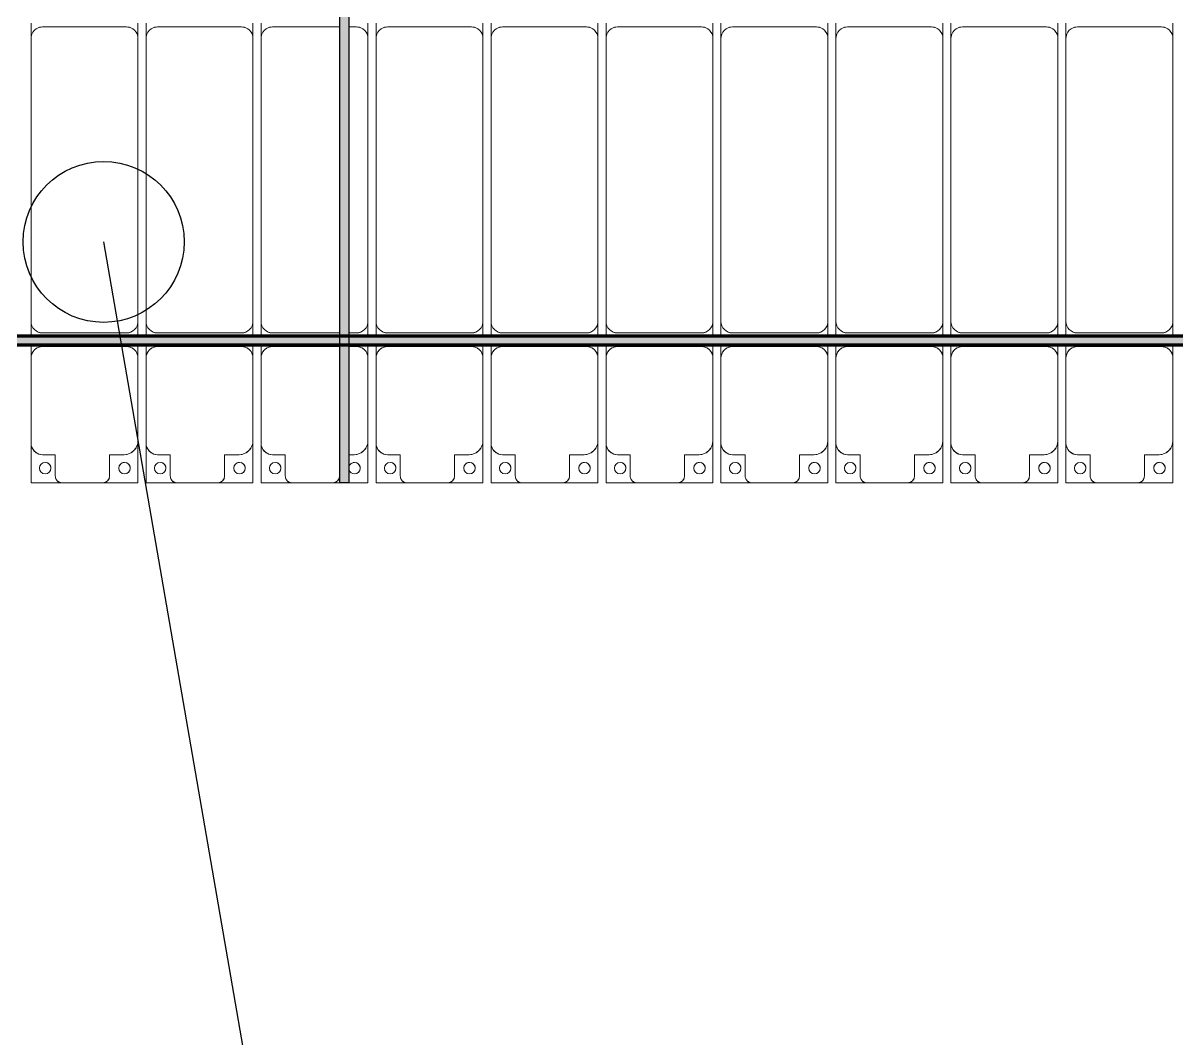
# Model space of a CAD drawing. Header units: millimetres. Extents: x -291190 to 146725, y 19759 to 185158.
# Drawn here: x -68940 to -63923, y 81374 to 85792 of the extents above; entities that cross this region are included whole.
import ezdxf

# ---------------------------------------------------------------- set-up
doc = ezdxf.new("R2010")
doc.units = ezdxf.units.MM
doc.layers.add('A-GENM', color=13, linetype='Continuous', lineweight=9)
doc.layers.add('S-BEAM', color=12, linetype='Continuous', lineweight=9)
doc.layers.add('GC-BICH NEO', color=6, linetype='Continuous')
doc.layers.add('GC-DAY NEO', color=5, linetype='Continuous')

# ---------------------------------------------------------------- blocks, each defined once
blk = doc.blocks.new('Dải phao đi lại kèm đỡ invester - DẢI PHAO ĐI LẠI-65799-KHUNG KẾT CẤU BÈ PIN 4')
at = {"layer": 'A-GENM', "color": 7}
for p, q in [((128758.4, 1312.2), (128911.8, 1312.2)), ((128758.4, 1129.7), (128758.4, 1312.2)), ((128758.4, 1312.2), (128758.4, 1129.7)), ((128911.8, 1312.2), (128758.4, 1312.2)), ((129088.2, 1312.2), (128911.8, 1312.2)), ((129088.2, 1312.2), (129223.4, 1312.2)), ((129223.4, 1312.2), (129088.2, 1312.2)), ((129223.4, 1312.2), (129223.4, 1139.7)), ((129223.4, 1139.7), (129223.4, 1312.2)), ((129258.4, 1312.2), (129411.8, 1312.2)), ((129258.4, 1129.7), (129258.4, 1312.2)), ((129258.4, 1312.2), (129258.4, 1129.7)), ((129411.8, 1312.2), (129258.4, 1312.2)), ((129588.2, 1312.2), (129411.8, 1312.2)), ((129588.2, 1312.2), (129723.4, 1312.2)), ((129723.4, 1312.2), (129588.2, 1312.2)), ((129723.4, 1312.2), (129723.4, 1139.7)), ((129723.4, 1139.7), (129723.4, 1312.2)), ((129758.4, 1312.2), (129911.8, 1312.2)), ((129758.4, 1129.7), (129758.4, 1312.2)), ((129758.4, 1312.2), (129758.4, 1129.7)), ((129911.8, 1312.2), (129758.4, 1312.2)), ((130088.2, 1312.2), (129911.8, 1312.2)), ((130088.2, 1312.2), (130223.4, 1312.2)), ((130223.4, 1312.2), (130088.2, 1312.2)), ((130223.4, 1312.2), (130223.4, 1139.7)), ((130223.4, 1139.7), (130223.4, 1312.2)), ((130258.4, 1312.2), (130411.8, 1312.2)), ((130258.4, 1129.7), (130258.4, 1312.2)), ((130258.4, 1312.2), (130258.4, 1129.7)), ((130411.8, 1312.2), (130258.4, 1312.2)), ((130588.2, 1312.2), (130411.8, 1312.2)), ((130588.2, 1312.2), (130723.4, 1312.2)), ((130723.4, 1312.2), (130588.2, 1312.2)), ((130723.4, 1312.2), (130723.4, 1139.7)), ((130723.4, 1139.7), (130723.4, 1312.2)), ((130758.4, 1312.2), (130911.8, 1312.2)), ((130758.4, 1129.7), (130758.4, 1312.2)), ((130758.4, 1312.2), (130758.4, 1129.7)), ((130911.8, 1312.2), (130758.4, 1312.2)), ((131088.2, 1312.2), (130911.8, 1312.2)), ((131088.2, 1312.2), (131223.4, 1312.2)), ((131223.4, 1312.2), (131088.2, 1312.2)), ((131223.4, 1312.2), (131223.4, 1139.7)), ((131223.4, 1139.7), (131223.4, 1312.2)), ((131258.4, 1312.2), (131411.8, 1312.2)), ((131258.4, 1129.7), (131258.4, 1312.2)), ((131258.4, 1312.2), (131258.4, 1129.7)), ((131411.8, 1312.2), (131258.4, 1312.2)), ((131588.2, 1312.2), (131411.8, 1312.2)), ((131588.2, 1312.2), (131723.4, 1312.2)), ((131723.4, 1312.2), (131588.2, 1312.2)), ((131723.4, 1312.2), (131723.4, 1139.7)), ((131723.4, 1139.7), (131723.4, 1312.2)), ((131758.4, 1312.2), (131911.8, 1312.2)), ((131758.4, 1129.7), (131758.4, 1312.2)), ((131758.4, 1312.2), (131758.4, 1129.7)), ((131911.8, 1312.2), (131758.4, 1312.2)), ((132088.2, 1312.2), (131911.8, 1312.2)), ((132088.2, 1312.2), (132223.4, 1312.2)), ((132223.4, 1312.2), (132088.2, 1312.2)), ((132223.4, 1312.2), (132223.4, 1139.7)), ((132223.4, 1139.7), (132223.4, 1312.2)), ((132258.4, 1312.2), (132341.4, 1312.2)), ((132258.4, 1129.7), (132258.4, 1312.2)), ((132258.4, 1312.2), (132258.4, 1129.7)), ((132341.4, 1312.2), (132258.4, 1312.2)), ((132381.4, 1312.2), (132411.8, 1312.2)), ((132411.8, 1312.2), (132381.4, 1312.2)), ((132588.2, 1312.2), (132411.8, 1312.2)), ((132588.2, 1312.2), (132723.4, 1312.2)), ((132723.4, 1312.2), (132588.2, 1312.2)), ((132723.4, 1312.2), (132723.4, 1139.7)), ((132723.4, 1139.7), (132723.4, 1312.2)), ((132758.4, 1312.2), (132911.8, 1312.2)), ((132758.4, 1129.7), (132758.4, 1312.2)), ((132758.4, 1312.2), (132758.4, 1129.7)), ((132911.8, 1312.2), (132758.4, 1312.2)), ((133088.2, 1312.2), (132911.8, 1312.2)), ((133088.2, 1312.2), (133223.4, 1312.2)), ((133223.4, 1312.2), (133088.2, 1312.2)), ((133223.4, 1312.2), (133223.4, 1139.7)), ((133223.4, 1139.7), (133223.4, 1312.2)), ((133258.4, 1312.2), (133411.8, 1312.2)), ((133258.4, 1129.7), (133258.4, 1312.2)), ((133258.4, 1312.2), (133258.4, 1129.7)), ((133411.8, 1312.2), (133258.4, 1312.2)), ((133588.2, 1312.2), (133411.8, 1312.2)), ((133588.2, 1312.2), (133723.4, 1312.2)), ((133723.4, 1312.2), (133588.2, 1312.2)), ((133723.4, 1312.2), (133723.4, 1139.7)), ((133723.4, 1139.7), (133723.4, 1312.2)), ((128881.8, 1282.2), (128881.8, 1189.7)), ((129118.2, 1189.7), (129118.2, 1282.2)), ((129381.8, 1282.2), (129381.8, 1189.7)), ((129618.2, 1189.7), (129618.2, 1282.2)), ((129881.8, 1282.2), (129881.8, 1189.7)), ((130118.2, 1189.7), (130118.2, 1282.2)), ((130381.8, 1282.2), (130381.8, 1189.7)), ((130618.2, 1189.7), (130618.2, 1282.2)), ((130881.8, 1282.2), (130881.8, 1189.7)), ((131118.2, 1189.7), (131118.2, 1282.2)), ((131381.8, 1282.2), (131381.8, 1189.7)), ((131618.2, 1189.7), (131618.2, 1282.2)), ((131881.8, 1282.2), (131881.8, 1189.7)), ((132118.2, 1189.7), (132118.2, 1282.2)), ((132381.8, 1282.2), (132381.8, 1189.7)), ((132618.2, 1189.7), (132618.2, 1282.2)), ((132881.8, 1282.2), (132881.8, 1189.7)), ((133118.2, 1189.7), (133118.2, 1282.2)), ((133381.8, 1282.2), (133381.8, 1189.7)), ((133618.2, 1189.7), (133618.2, 1282.2)), ((128881.8, 1189.7), (128818.4, 1189.7)), ((129173.4, 1189.7), (129118.2, 1189.7)), ((129381.8, 1189.7), (129318.4, 1189.7)), ((129673.4, 1189.7), (129618.2, 1189.7)), ((129881.8, 1189.7), (129818.4, 1189.7)), ((130173.4, 1189.7), (130118.2, 1189.7)), ((130381.8, 1189.7), (130318.4, 1189.7)), ((130673.4, 1189.7), (130618.2, 1189.7)), ((130881.8, 1189.7), (130818.4, 1189.7)), ((131173.4, 1189.7), (131118.2, 1189.7)), ((131381.8, 1189.7), (131318.4, 1189.7)), ((131673.4, 1189.7), (131618.2, 1189.7)), ((131881.8, 1189.7), (131818.4, 1189.7)), ((132173.4, 1189.7), (132118.2, 1189.7)), ((132341.4, 1189.7), (132318.4, 1189.7)), ((132673.4, 1189.7), (132618.2, 1189.7)), ((132881.8, 1189.7), (132818.4, 1189.7)), ((133173.4, 1189.7), (133118.2, 1189.7)), ((133381.8, 1189.7), (133318.4, 1189.7)), ((133673.4, 1189.7), (133618.2, 1189.7)), ((128758.4, 1129.7), (128758.4, 769.7)), ((129223.4, 769.7), (129223.4, 1139.7)), ((129258.4, 1129.7), (129258.4, 769.7)), ((129723.4, 769.7), (129723.4, 1139.7)), ((129758.4, 1129.7), (129758.4, 769.7)), ((130223.4, 769.7), (130223.4, 1139.7)), ((130258.4, 1129.7), (130258.4, 769.7)), ((130723.4, 769.7), (130723.4, 1139.7)), ((130758.4, 1129.7), (130758.4, 769.7)), ((131223.4, 769.7), (131223.4, 1139.7)), ((131258.4, 1129.7), (131258.4, 769.7)), ((131723.4, 769.7), (131723.4, 1139.7)), ((131758.4, 1129.7), (131758.4, 769.7)), ((132223.4, 769.7), (132223.4, 1139.7)), ((132258.4, 1129.7), (132258.4, 769.7)), ((132723.4, 769.7), (132723.4, 1139.7)), ((132758.4, 1129.7), (132758.4, 769.7)), ((133223.4, 769.7), (133223.4, 1139.7)), ((133258.4, 1129.7), (133258.4, 769.7)), ((133723.4, 769.7), (133723.4, 1139.7)), ((128758.4, 712.9), (128758.4, 769.7)), ((128758.4, 712.9), (128758.4, 769.7)), ((129223.4, 769.7), (129223.4, 712.9)), ((129223.4, 769.7), (129223.4, 712.9)), ((129258.4, 712.9), (129258.4, 769.7)), ((129258.4, 712.9), (129258.4, 769.7)), ((129723.4, 769.7), (129723.4, 712.9)), ((129723.4, 769.7), (129723.4, 712.9)), ((129758.4, 712.9), (129758.4, 769.7)), ((129758.4, 712.9), (129758.4, 769.7)), ((130223.4, 769.7), (130223.4, 712.9)), ((130223.4, 769.7), (130223.4, 712.9)), ((130258.4, 712.9), (130258.4, 769.7)), ((130258.4, 712.9), (130258.4, 769.7)), ((130723.4, 769.7), (130723.4, 712.9)), ((130723.4, 769.7), (130723.4, 712.9)), ((130758.4, 712.9), (130758.4, 769.7)), ((130758.4, 712.9), (130758.4, 769.7)), ((131223.4, 769.7), (131223.4, 712.9)), ((131223.4, 769.7), (131223.4, 712.9)), ((131258.4, 712.9), (131258.4, 769.7)), ((131258.4, 712.9), (131258.4, 769.7)), ((131723.4, 769.7), (131723.4, 712.9)), ((131723.4, 769.7), (131723.4, 712.9)), ((131758.4, 712.9), (131758.4, 769.7)), ((131758.4, 712.9), (131758.4, 769.7)), ((132223.4, 769.7), (132223.4, 712.9)), ((132223.4, 769.7), (132223.4, 712.9)), ((132258.4, 712.9), (132258.4, 769.7)), ((132258.4, 712.9), (132258.4, 769.7)), ((132723.4, 769.7), (132723.4, 712.9)), ((132723.4, 769.7), (132723.4, 712.9)), ((132758.4, 712.9), (132758.4, 769.7)), ((132758.4, 712.9), (132758.4, 769.7)), ((133223.4, 769.7), (133223.4, 712.9)), ((133223.4, 769.7), (133223.4, 712.9)), ((133258.4, 712.9), (133258.4, 769.7)), ((133258.4, 712.9), (133258.4, 769.7)), ((133723.4, 769.7), (133723.4, 712.9)), ((133723.4, 769.7), (133723.4, 712.9)), ((128808.4, 719.7), (129173.4, 719.7)), ((129308.4, 719.7), (129673.4, 719.7)), ((129808.4, 719.7), (130173.4, 719.7)), ((130308.4, 719.7), (130673.4, 719.7)), ((130808.4, 719.7), (131173.4, 719.7)), ((131308.4, 719.7), (131673.4, 719.7)), ((131808.4, 719.7), (132173.4, 719.7)), ((132308.4, 719.7), (132341.4, 719.7)), ((132381.4, 719.7), (132673.4, 719.7)), ((132808.4, 719.7), (133173.4, 719.7)), ((133308.4, 719.7), (133673.4, 719.7)), ((128758.4, 610.3), (128758.4, 672.9)), ((128758.4, 610.3), (128758.4, 672.9)), ((129173.4, 660.3), (128808.4, 660.3)), ((129223.4, 672.9), (129223.4, 610.3)), ((129223.4, 672.9), (129223.4, 610.3)), ((129258.4, 610.3), (129258.4, 672.9)), ((129258.4, 610.3), (129258.4, 672.9)), ((129673.4, 660.3), (129308.4, 660.3)), ((129723.4, 672.9), (129723.4, 610.3)), ((129723.4, 672.9), (129723.4, 610.3)), ((129758.4, 610.3), (129758.4, 672.9)), ((129758.4, 610.3), (129758.4, 672.9)), ((130173.4, 660.3), (129808.4, 660.3)), ((130223.4, 672.9), (130223.4, 610.3)), ((130223.4, 672.9), (130223.4, 610.3)), ((130258.4, 610.3), (130258.4, 672.9)), ((130258.4, 610.3), (130258.4, 672.9)), ((130673.4, 660.3), (130308.4, 660.3)), ((130723.4, 672.9), (130723.4, 610.3)), ((130723.4, 672.9), (130723.4, 610.3)), ((130758.4, 610.3), (130758.4, 672.9)), ((130758.4, 610.3), (130758.4, 672.9)), ((131173.4, 660.3), (130808.4, 660.3)), ((131223.4, 672.9), (131223.4, 610.3)), ((131223.4, 672.9), (131223.4, 610.3)), ((131258.4, 610.3), (131258.4, 672.9)), ((131258.4, 610.3), (131258.4, 672.9)), ((131673.4, 660.3), (131308.4, 660.3)), ((131723.4, 672.9), (131723.4, 610.3)), ((131723.4, 672.9), (131723.4, 610.3)), ((131758.4, 610.3), (131758.4, 672.9)), ((131758.4, 610.3), (131758.4, 672.9)), ((132173.4, 660.3), (131808.4, 660.3)), ((132223.4, 672.9), (132223.4, 610.3)), ((132223.4, 672.9), (132223.4, 610.3)), ((132258.4, 610.3), (132258.4, 672.9)), ((132258.4, 610.3), (132258.4, 672.9)), ((132341.4, 660.3), (132308.4, 660.3)), ((132673.4, 660.3), (132381.4, 660.3)), ((132723.4, 672.9), (132723.4, 610.3)), ((132723.4, 672.9), (132723.4, 610.3)), ((132758.4, 610.3), (132758.4, 672.9)), ((132758.4, 610.3), (132758.4, 672.9)), ((133173.4, 660.3), (132808.4, 660.3)), ((133223.4, 672.9), (133223.4, 610.3)), ((133223.4, 672.9), (133223.4, 610.3)), ((133258.4, 610.3), (133258.4, 672.9)), ((133258.4, 610.3), (133258.4, 672.9)), ((133673.4, 660.3), (133308.4, 660.3)), ((133723.4, 672.9), (133723.4, 610.3)), ((133723.4, 672.9), (133723.4, 610.3)), ((128758.4, 610.3), (128758.4, -620.3)), ((129223.4, -620.3), (129223.4, 610.3)), ((129258.4, 610.3), (129258.4, -620.3)), ((129723.4, -620.3), (129723.4, 610.3)), ((129758.4, 610.3), (129758.4, -620.3)), ((130223.4, -620.3), (130223.4, 610.3)), ((130258.4, 610.3), (130258.4, -620.3)), ((130723.4, -620.3), (130723.4, 610.3)), ((130758.4, 610.3), (130758.4, -620.3)), ((131223.4, -620.3), (131223.4, 610.3)), ((131258.4, 610.3), (131258.4, -620.3)), ((131723.4, -620.3), (131723.4, 610.3)), ((131758.4, 610.3), (131758.4, -620.3)), ((132223.4, -620.3), (132223.4, 610.3)), ((132258.4, 610.3), (132258.4, -620.3)), ((132723.4, -620.3), (132723.4, 610.3)), ((132758.4, 610.3), (132758.4, -620.3)), ((133223.4, -620.3), (133223.4, 610.3)), ((133258.4, 610.3), (133258.4, -620.3)), ((133723.4, -620.3), (133723.4, 610.3)), ((128758.4, -687.1), (128758.4, -620.3)), ((128758.4, -687.1), (128758.4, -620.3)), ((129223.4, -620.3), (129223.4, -687.1)), ((129223.4, -620.3), (129223.4, -687.1)), ((129258.4, -687.1), (129258.4, -620.3)), ((129258.4, -687.1), (129258.4, -620.3)), ((129723.4, -620.3), (129723.4, -687.1)), ((129723.4, -620.3), (129723.4, -687.1)), ((129758.4, -687.1), (129758.4, -620.3)), ((129758.4, -687.1), (129758.4, -620.3)), ((130223.4, -620.3), (130223.4, -687.1)), ((130223.4, -620.3), (130223.4, -687.1)), ((130258.4, -687.1), (130258.4, -620.3)), ((130258.4, -687.1), (130258.4, -620.3)), ((130723.4, -620.3), (130723.4, -687.1)), ((130723.4, -620.3), (130723.4, -687.1)), ((130758.4, -687.1), (130758.4, -620.3)), ((130758.4, -687.1), (130758.4, -620.3)), ((131223.4, -620.3), (131223.4, -687.1)), ((131223.4, -620.3), (131223.4, -687.1)), ((131258.4, -687.1), (131258.4, -620.3)), ((131258.4, -687.1), (131258.4, -620.3)), ((131723.4, -620.3), (131723.4, -687.1)), ((131723.4, -620.3), (131723.4, -687.1)), ((131758.4, -687.1), (131758.4, -620.3)), ((131758.4, -687.1), (131758.4, -620.3)), ((132223.4, -620.3), (132223.4, -687.1)), ((132223.4, -620.3), (132223.4, -687.1)), ((132258.4, -687.1), (132258.4, -620.3)), ((132258.4, -687.1), (132258.4, -620.3)), ((132723.4, -620.3), (132723.4, -687.1)), ((132723.4, -620.3), (132723.4, -687.1)), ((132758.4, -687.1), (132758.4, -620.3)), ((132758.4, -687.1), (132758.4, -620.3)), ((133223.4, -620.3), (133223.4, -687.1)), ((133223.4, -620.3), (133223.4, -687.1)), ((133258.4, -687.1), (133258.4, -620.3)), ((133258.4, -687.1), (133258.4, -620.3)), ((133723.4, -620.3), (133723.4, -687.1)), ((133723.4, -620.3), (133723.4, -687.1)), ((128808.4, -670.3), (129173.4, -670.3)), ((129308.4, -670.3), (129673.4, -670.3)), ((129808.4, -670.3), (130173.4, -670.3)), ((130308.4, -670.3), (130673.4, -670.3)), ((130808.4, -670.3), (131173.4, -670.3)), ((131308.4, -670.3), (131673.4, -670.3)), ((131808.4, -670.3), (132173.4, -670.3)), ((132308.4, -670.3), (132341.4, -670.3)), ((132381.4, -670.3), (132673.4, -670.3)), ((132808.4, -670.3), (133173.4, -670.3)), ((133308.4, -670.3), (133673.4, -670.3))]:
    blk.add_line(p, q, dxfattribs=at)
for centre, radius, start, end in [((128911.8, 1282.2), 30, 90, 180), ((128911.8, 1282.2), 30, 105, 165), ((128911.8, 1282.2), 30, 105, 120), ((128911.8, 1282.2), 30, 105, 120), ((129088.2, 1282.2), 30, 360, 90), ((129088.2, 1282.2), 30, 60, 75), ((129088.2, 1282.2), 30, 15, 75), ((129088.2, 1282.2), 30, 60, 75), ((129411.8, 1282.2), 30, 90, 180), ((129411.8, 1282.2), 30, 105, 165), ((129411.8, 1282.2), 30, 105, 120), ((129411.8, 1282.2), 30, 105, 120), ((129588.2, 1282.2), 30, 360, 90), ((129588.2, 1282.2), 30, 60, 75), ((129588.2, 1282.2), 30, 15, 75), ((129588.2, 1282.2), 30, 60, 75), ((129911.8, 1282.2), 30, 90, 180), ((129911.8, 1282.2), 30, 105, 165), ((129911.8, 1282.2), 30, 105, 120), ((129911.8, 1282.2), 30, 105, 120), ((130088.2, 1282.2), 30, 360, 90), ((130088.2, 1282.2), 30, 60, 75), ((130088.2, 1282.2), 30, 15, 75), ((130088.2, 1282.2), 30, 60, 75), ((130411.8, 1282.2), 30, 90, 180), ((130411.8, 1282.2), 30, 105, 165), ((130411.8, 1282.2), 30, 105, 120), ((130411.8, 1282.2), 30, 105, 120), ((130588.2, 1282.2), 30, 360, 90), ((130588.2, 1282.2), 30, 60, 75), ((130588.2, 1282.2), 30, 15, 75), ((130588.2, 1282.2), 30, 60, 75), ((130911.8, 1282.2), 30, 90, 180), ((130911.8, 1282.2), 30, 105, 165), ((130911.8, 1282.2), 30, 105, 120), ((130911.8, 1282.2), 30, 105, 120), ((131088.2, 1282.2), 30, 360, 90), ((131088.2, 1282.2), 30, 60, 75), ((131088.2, 1282.2), 30, 15, 75), ((131088.2, 1282.2), 30, 60, 75), ((131411.8, 1282.2), 30, 90, 180), ((131411.8, 1282.2), 30, 105, 165), ((131411.8, 1282.2), 30, 105, 120), ((131411.8, 1282.2), 30, 105, 120), ((131588.2, 1282.2), 30, 360, 90), ((131588.2, 1282.2), 30, 60, 75), ((131588.2, 1282.2), 30, 15, 75), ((131588.2, 1282.2), 30, 60, 75), ((131911.8, 1282.2), 30, 90, 180), ((131911.8, 1282.2), 30, 105, 165), ((131911.8, 1282.2), 30, 105, 120), ((131911.8, 1282.2), 30, 105, 120), ((132088.2, 1282.2), 30, 360, 90), ((132088.2, 1282.2), 30, 60, 75), ((132088.2, 1282.2), 30, 15, 75), ((132088.2, 1282.2), 30, 60, 75), ((132411.8, 1282.2), 30, 90, 180), ((132411.8, 1282.2), 30, 105, 165), ((132411.8, 1282.2), 30, 105, 120), ((132411.8, 1282.2), 30, 105, 120), ((132588.2, 1282.2), 30, 360, 90), ((132588.2, 1282.2), 30, 60, 75), ((132588.2, 1282.2), 30, 15, 75), ((132588.2, 1282.2), 30, 60, 75), ((132911.8, 1282.2), 30, 90, 180), ((132911.8, 1282.2), 30, 105, 165), ((132911.8, 1282.2), 30, 105, 120), ((132911.8, 1282.2), 30, 105, 120), ((133088.2, 1282.2), 30, 360, 90), ((133088.2, 1282.2), 30, 60, 75), ((133088.2, 1282.2), 30, 15, 75), ((133088.2, 1282.2), 30, 60, 75), ((133411.8, 1282.2), 30, 90, 180), ((133411.8, 1282.2), 30, 105, 165), ((133411.8, 1282.2), 30, 105, 120), ((133411.8, 1282.2), 30, 105, 120), ((133588.2, 1282.2), 30, 360, 90), ((133588.2, 1282.2), 30, 60, 75), ((133588.2, 1282.2), 30, 15, 75), ((133588.2, 1282.2), 30, 60, 75), ((128816.8, 1248.6), 25, 90, 270), ((128816.8, 1248.6), 25, 90, 255), ((128816.8, 1248.6), 25, 270, 90), ((128816.8, 1248.6), 25, 0, 90), ((128911.8, 1282.2), 30, 135, 165), ((128911.8, 1282.2), 30, 135, 165), ((129088.2, 1282.2), 30, 15, 30), ((129088.2, 1282.2), 30, 15, 30), ((129161.8, 1248.6), 25, 90, 270), ((129161.8, 1248.6), 25, 90, 180), ((129161.8, 1248.6), 25, 270, 90), ((129161.8, 1248.6), 25, 270, 90), ((129316.8, 1248.6), 25, 90, 270), ((129316.8, 1248.6), 25, 90, 255), ((129316.8, 1248.6), 25, 270, 90), ((129316.8, 1248.6), 25, 0, 90), ((129411.8, 1282.2), 30, 135, 165), ((129411.8, 1282.2), 30, 135, 165), ((129588.2, 1282.2), 30, 15, 30), ((129588.2, 1282.2), 30, 15, 30), ((129661.8, 1248.6), 25, 90, 270), ((129661.8, 1248.6), 25, 90, 180), ((129661.8, 1248.6), 25, 270, 90), ((129661.8, 1248.6), 25, 270, 90), ((129816.8, 1248.6), 25, 90, 270), ((129816.8, 1248.6), 25, 90, 255), ((129816.8, 1248.6), 25, 270, 90), ((129816.8, 1248.6), 25, 0, 90), ((129911.8, 1282.2), 30, 135, 165), ((129911.8, 1282.2), 30, 135, 165), ((130088.2, 1282.2), 30, 15, 30), ((130088.2, 1282.2), 30, 15, 30), ((130161.8, 1248.6), 25, 90, 270), ((130161.8, 1248.6), 25, 90, 180), ((130161.8, 1248.6), 25, 270, 90), ((130161.8, 1248.6), 25, 270, 90), ((130316.8, 1248.6), 25, 90, 270), ((130316.8, 1248.6), 25, 90, 255), ((130316.8, 1248.6), 25, 270, 90), ((130316.8, 1248.6), 25, 0, 90), ((130411.8, 1282.2), 30, 135, 165), ((130411.8, 1282.2), 30, 135, 165), ((130588.2, 1282.2), 30, 15, 30), ((130588.2, 1282.2), 30, 15, 30), ((130661.8, 1248.6), 25, 90, 270), ((130661.8, 1248.6), 25, 90, 180), ((130661.8, 1248.6), 25, 270, 90), ((130661.8, 1248.6), 25, 270, 90), ((130816.8, 1248.6), 25, 90, 270), ((130816.8, 1248.6), 25, 90, 255), ((130816.8, 1248.6), 25, 270, 90), ((130816.8, 1248.6), 25, 0, 90), ((130911.8, 1282.2), 30, 135, 165), ((130911.8, 1282.2), 30, 135, 165), ((131088.2, 1282.2), 30, 15, 30), ((131088.2, 1282.2), 30, 15, 30), ((131161.8, 1248.6), 25, 90, 270), ((131161.8, 1248.6), 25, 90, 180), ((131161.8, 1248.6), 25, 270, 90), ((131161.8, 1248.6), 25, 270, 90), ((131316.8, 1248.6), 25, 90, 270), ((131316.8, 1248.6), 25, 90, 255), ((131316.8, 1248.6), 25, 270, 90), ((131316.8, 1248.6), 25, 0, 90), ((131411.8, 1282.2), 30, 135, 165), ((131411.8, 1282.2), 30, 135, 165), ((131588.2, 1282.2), 30, 15, 30), ((131588.2, 1282.2), 30, 15, 30), ((131661.8, 1248.6), 25, 90, 270), ((131661.8, 1248.6), 25, 90, 180), ((131661.8, 1248.6), 25, 270, 90), ((131661.8, 1248.6), 25, 270, 90), ((131816.8, 1248.6), 25, 90, 270), ((131816.8, 1248.6), 25, 90, 255), ((131816.8, 1248.6), 25, 270, 90), ((131816.8, 1248.6), 25, 0, 90), ((131911.8, 1282.2), 30, 135, 165), ((131911.8, 1282.2), 30, 135, 165), ((132088.2, 1282.2), 30, 15, 30), ((132088.2, 1282.2), 30, 15, 30), ((132161.8, 1248.6), 25, 90, 270), ((132161.8, 1248.6), 25, 90, 180), ((132161.8, 1248.6), 25, 270, 90), ((132161.8, 1248.6), 25, 270, 90), ((132316.8, 1248.6), 25, 90, 270), ((132316.8, 1248.6), 25, 90, 255), ((132316.8, 1248.6), 25, 15, 90), ((132316.8, 1248.6), 25, 15, 90), ((132411.8, 1282.2), 30, 135, 165), ((132411.8, 1282.2), 30, 135, 165), ((132588.2, 1282.2), 30, 15, 30), ((132588.2, 1282.2), 30, 15, 30), ((132661.8, 1248.6), 25, 90, 270), ((132661.8, 1248.6), 25, 90, 180), ((132661.8, 1248.6), 25, 270, 90), ((132661.8, 1248.6), 25, 270, 90), ((132816.8, 1248.6), 25, 90, 270), ((132816.8, 1248.6), 25, 90, 255), ((132816.8, 1248.6), 25, 270, 90), ((132816.8, 1248.6), 25, 0, 90), ((132911.8, 1282.2), 30, 135, 165), ((132911.8, 1282.2), 30, 135, 165), ((133088.2, 1282.2), 30, 15, 30), ((133088.2, 1282.2), 30, 15, 30), ((133161.8, 1248.6), 25, 90, 270), ((133161.8, 1248.6), 25, 90, 180), ((133161.8, 1248.6), 25, 270, 90), ((133161.8, 1248.6), 25, 270, 90), ((133316.8, 1248.6), 25, 90, 270), ((133316.8, 1248.6), 25, 90, 255), ((133316.8, 1248.6), 25, 270, 90), ((133316.8, 1248.6), 25, 0, 90), ((133411.8, 1282.2), 30, 135, 165), ((133411.8, 1282.2), 30, 135, 165), ((133588.2, 1282.2), 30, 15, 30), ((133588.2, 1282.2), 30, 15, 30), ((133661.8, 1248.6), 25, 90, 270), ((133661.8, 1248.6), 25, 90, 180), ((133661.8, 1248.6), 25, 270, 90), ((133661.8, 1248.6), 25, 270, 90), ((128816.8, 1248.6), 25, 270, 285), ((128816.8, 1248.6), 25, 300, 345), ((129161.8, 1248.6), 25, 195, 255), ((129316.8, 1248.6), 25, 270, 285), ((129316.8, 1248.6), 25, 300, 345), ((129661.8, 1248.6), 25, 195, 255), ((129816.8, 1248.6), 25, 270, 285), ((129816.8, 1248.6), 25, 300, 345), ((130161.8, 1248.6), 25, 195, 255), ((130316.8, 1248.6), 25, 270, 285), ((130316.8, 1248.6), 25, 300, 345), ((130661.8, 1248.6), 25, 195, 255), ((130816.8, 1248.6), 25, 270, 285), ((130816.8, 1248.6), 25, 300, 345), ((131161.8, 1248.6), 25, 195, 255), ((131316.8, 1248.6), 25, 270, 285), ((131316.8, 1248.6), 25, 300, 345), ((131661.8, 1248.6), 25, 195, 255), ((131816.8, 1248.6), 25, 270, 285), ((131816.8, 1248.6), 25, 300, 345), ((132161.8, 1248.6), 25, 195, 255), ((132316.8, 1248.6), 25, 270, 345), ((132316.8, 1248.6), 25, 270, 285), ((132316.8, 1248.6), 25, 300, 345), ((132661.8, 1248.6), 25, 195, 255), ((132816.8, 1248.6), 25, 270, 285), ((132816.8, 1248.6), 25, 300, 345), ((133161.8, 1248.6), 25, 195, 255), ((133316.8, 1248.6), 25, 270, 285), ((133316.8, 1248.6), 25, 300, 345), ((133661.8, 1248.6), 25, 195, 255), ((128818.4, 1129.7), 60, 90, 180), ((128818.4, 1129.7), 60, 90, 150), ((128818.4, 1129.7), 60, 135, 150), ((128818.4, 1129.7), 60, 135, 150), ((129173.4, 1139.7), 50, 0, 90), ((129173.4, 1139.7), 50, 45, 90), ((129173.4, 1139.7), 50, 15, 90), ((129173.4, 1139.7), 50, 45, 90), ((129318.4, 1129.7), 60, 90, 180), ((129318.4, 1129.7), 60, 90, 150), ((129318.4, 1129.7), 60, 135, 150), ((129318.4, 1129.7), 60, 135, 150), ((129673.4, 1139.7), 50, 0, 90), ((129673.4, 1139.7), 50, 45, 90), ((129673.4, 1139.7), 50, 15, 90), ((129673.4, 1139.7), 50, 45, 90), ((129818.4, 1129.7), 60, 90, 180), ((129818.4, 1129.7), 60, 90, 150), ((129818.4, 1129.7), 60, 135, 150), ((129818.4, 1129.7), 60, 135, 150), ((130173.4, 1139.7), 50, 0, 90), ((130173.4, 1139.7), 50, 45, 90), ((130173.4, 1139.7), 50, 15, 90), ((130173.4, 1139.7), 50, 45, 90), ((130318.4, 1129.7), 60, 90, 180), ((130318.4, 1129.7), 60, 90, 150), ((130318.4, 1129.7), 60, 135, 150), ((130318.4, 1129.7), 60, 135, 150), ((130673.4, 1139.7), 50, 0, 90), ((130673.4, 1139.7), 50, 45, 90), ((130673.4, 1139.7), 50, 15, 90), ((130673.4, 1139.7), 50, 45, 90), ((130818.4, 1129.7), 60, 90, 180), ((130818.4, 1129.7), 60, 90, 150), ((130818.4, 1129.7), 60, 135, 150), ((130818.4, 1129.7), 60, 135, 150), ((131173.4, 1139.7), 50, 0, 90), ((131173.4, 1139.7), 50, 45, 90), ((131173.4, 1139.7), 50, 15, 90), ((131173.4, 1139.7), 50, 45, 90), ((131318.4, 1129.7), 60, 90, 180), ((131318.4, 1129.7), 60, 90, 150), ((131318.4, 1129.7), 60, 135, 150), ((131318.4, 1129.7), 60, 135, 150), ((131673.4, 1139.7), 50, 0, 90), ((131673.4, 1139.7), 50, 45, 90), ((131673.4, 1139.7), 50, 15, 90), ((131673.4, 1139.7), 50, 45, 90), ((131818.4, 1129.7), 60, 90, 180), ((131818.4, 1129.7), 60, 90, 150), ((131818.4, 1129.7), 60, 135, 150), ((131818.4, 1129.7), 60, 135, 150), ((132173.4, 1139.7), 50, 0, 90), ((132173.4, 1139.7), 50, 45, 90), ((132173.4, 1139.7), 50, 15, 90), ((132173.4, 1139.7), 50, 45, 90), ((132318.4, 1129.7), 60, 90, 180), ((132318.4, 1129.7), 60, 90, 150), ((132318.4, 1129.7), 60, 135, 150), ((132318.4, 1129.7), 60, 135, 150), ((132673.4, 1139.7), 50, 0, 90), ((132673.4, 1139.7), 50, 45, 90), ((132673.4, 1139.7), 50, 15, 90), ((132673.4, 1139.7), 50, 45, 90), ((132818.4, 1129.7), 60, 90, 180), ((132818.4, 1129.7), 60, 90, 150), ((132818.4, 1129.7), 60, 135, 150), ((132818.4, 1129.7), 60, 135, 150), ((133173.4, 1139.7), 50, 0, 90), ((133173.4, 1139.7), 50, 45, 90), ((133173.4, 1139.7), 50, 15, 90), ((133173.4, 1139.7), 50, 45, 90), ((133318.4, 1129.7), 60, 90, 180), ((133318.4, 1129.7), 60, 90, 150), ((133318.4, 1129.7), 60, 135, 150), ((133318.4, 1129.7), 60, 135, 150), ((133673.4, 1139.7), 50, 0, 90), ((133673.4, 1139.7), 50, 45, 90), ((133673.4, 1139.7), 50, 15, 90), ((133673.4, 1139.7), 50, 45, 90), ((128808.4, 769.7), 50, 180, 270), ((128808.4, 769.7), 50, 195, 270), ((129173.4, 769.7), 50, 270, 0), ((129173.4, 769.7), 50, 270, 345), ((129308.4, 769.7), 50, 180, 270), ((129308.4, 769.7), 50, 195, 270), ((129673.4, 769.7), 50, 270, 0), ((129673.4, 769.7), 50, 270, 345), ((129808.4, 769.7), 50, 180, 270), ((129808.4, 769.7), 50, 195, 270), ((130173.4, 769.7), 50, 270, 0), ((130173.4, 769.7), 50, 270, 345), ((130308.4, 769.7), 50, 180, 270), ((130308.4, 769.7), 50, 195, 270), ((130673.4, 769.7), 50, 270, 0), ((130673.4, 769.7), 50, 270, 345), ((130808.4, 769.7), 50, 180, 270), ((130808.4, 769.7), 50, 195, 270), ((131173.4, 769.7), 50, 270, 0), ((131173.4, 769.7), 50, 270, 345), ((131308.4, 769.7), 50, 180, 270), ((131308.4, 769.7), 50, 195, 270), ((131673.4, 769.7), 50, 270, 0), ((131673.4, 769.7), 50, 270, 345), ((131808.4, 769.7), 50, 180, 270), ((131808.4, 769.7), 50, 195, 270), ((132173.4, 769.7), 50, 270, 0), ((132173.4, 769.7), 50, 270, 345), ((132308.4, 769.7), 50, 180, 270), ((132308.4, 769.7), 50, 195, 270), ((132673.4, 769.7), 50, 270, 0), ((132673.4, 769.7), 50, 270, 345), ((132808.4, 769.7), 50, 180, 270), ((132808.4, 769.7), 50, 195, 270), ((133173.4, 769.7), 50, 270, 0), ((133173.4, 769.7), 50, 270, 345), ((133308.4, 769.7), 50, 180, 270), ((133308.4, 769.7), 50, 195, 270), ((133673.4, 769.7), 50, 270, 0), ((133673.4, 769.7), 50, 270, 345), ((128808.4, 610.3), 50, 90, 180), ((128808.4, 610.3), 50, 105, 120), ((129173.4, 610.3), 50, 360, 90), ((129173.4, 610.3), 50, 60, 90), ((129308.4, 610.3), 50, 90, 180), ((129308.4, 610.3), 50, 105, 120), ((129673.4, 610.3), 50, 360, 90), ((129673.4, 610.3), 50, 60, 90), ((129808.4, 610.3), 50, 90, 180), ((129808.4, 610.3), 50, 105, 120), ((130173.4, 610.3), 50, 360, 90), ((130173.4, 610.3), 50, 60, 90), ((130308.4, 610.3), 50, 90, 180), ((130308.4, 610.3), 50, 105, 120), ((130673.4, 610.3), 50, 360, 90), ((130673.4, 610.3), 50, 60, 90), ((130808.4, 610.3), 50, 90, 180), ((130808.4, 610.3), 50, 105, 120), ((131173.4, 610.3), 50, 360, 90), ((131173.4, 610.3), 50, 60, 90), ((131308.4, 610.3), 50, 90, 180), ((131308.4, 610.3), 50, 105, 120), ((131673.4, 610.3), 50, 360, 90), ((131673.4, 610.3), 50, 60, 90), ((131808.4, 610.3), 50, 90, 180), ((131808.4, 610.3), 50, 105, 120), ((132173.4, 610.3), 50, 360, 90), ((132173.4, 610.3), 50, 60, 90), ((132308.4, 610.3), 50, 90, 180), ((132308.4, 610.3), 50, 105, 120), ((132673.4, 610.3), 50, 360, 90), ((132673.4, 610.3), 50, 60, 90), ((132808.4, 610.3), 50, 90, 180), ((132808.4, 610.3), 50, 105, 120), ((133173.4, 610.3), 50, 360, 90), ((133173.4, 610.3), 50, 60, 90), ((133308.4, 610.3), 50, 90, 180), ((133308.4, 610.3), 50, 105, 120), ((133673.4, 610.3), 50, 360, 90), ((133673.4, 610.3), 50, 60, 90), ((128808.4, 610.3), 50, 150, 180), ((129173.4, 610.3), 50, 15, 30), ((129308.4, 610.3), 50, 150, 180), ((129673.4, 610.3), 50, 15, 30), ((129808.4, 610.3), 50, 150, 180), ((130173.4, 610.3), 50, 15, 30), ((130308.4, 610.3), 50, 150, 180), ((130673.4, 610.3), 50, 15, 30), ((130808.4, 610.3), 50, 150, 180), ((131173.4, 610.3), 50, 15, 30), ((131308.4, 610.3), 50, 150, 180), ((131673.4, 610.3), 50, 15, 30), ((131808.4, 610.3), 50, 150, 180), ((132173.4, 610.3), 50, 15, 30), ((132308.4, 610.3), 50, 150, 180), ((132673.4, 610.3), 50, 15, 30), ((132808.4, 610.3), 50, 150, 180), ((133173.4, 610.3), 50, 15, 30), ((133308.4, 610.3), 50, 150, 180), ((133673.4, 610.3), 50, 15, 30), ((128808.4, -620.3), 50, 180, 270), ((128808.4, -620.3), 50, 195, 210), ((129173.4, -620.3), 50, 270, 0), ((129173.4, -620.3), 50, 330, 0), ((129308.4, -620.3), 50, 180, 270), ((129308.4, -620.3), 50, 195, 210), ((129673.4, -620.3), 50, 270, 0), ((129673.4, -620.3), 50, 330, 0), ((129808.4, -620.3), 50, 180, 270), ((129808.4, -620.3), 50, 195, 210), ((130173.4, -620.3), 50, 270, 0), ((130173.4, -620.3), 50, 330, 0), ((130308.4, -620.3), 50, 180, 270), ((130308.4, -620.3), 50, 195, 210), ((130673.4, -620.3), 50, 270, 0), ((130673.4, -620.3), 50, 330, 0), ((130808.4, -620.3), 50, 180, 270), ((130808.4, -620.3), 50, 195, 210), ((131173.4, -620.3), 50, 270, 0), ((131173.4, -620.3), 50, 330, 0), ((131308.4, -620.3), 50, 180, 270), ((131308.4, -620.3), 50, 195, 210), ((131673.4, -620.3), 50, 270, 0), ((131673.4, -620.3), 50, 330, 0), ((131808.4, -620.3), 50, 180, 270), ((131808.4, -620.3), 50, 195, 210), ((132173.4, -620.3), 50, 270, 0), ((132173.4, -620.3), 50, 330, 0), ((132308.4, -620.3), 50, 180, 270), ((132308.4, -620.3), 50, 195, 210), ((132673.4, -620.3), 50, 270, 0), ((132673.4, -620.3), 50, 330, 0), ((132808.4, -620.3), 50, 180, 270), ((132808.4, -620.3), 50, 195, 210), ((133173.4, -620.3), 50, 270, 0), ((133173.4, -620.3), 50, 330, 0), ((133308.4, -620.3), 50, 180, 270), ((133308.4, -620.3), 50, 195, 210), ((133673.4, -620.3), 50, 270, 0), ((133673.4, -620.3), 50, 330, 0), ((128808.4, -620.3), 50, 240, 270), ((129173.4, -620.3), 50, 270, 300), ((129308.4, -620.3), 50, 240, 270), ((129673.4, -620.3), 50, 270, 300), ((129808.4, -620.3), 50, 240, 270), ((130173.4, -620.3), 50, 270, 300), ((130308.4, -620.3), 50, 240, 270), ((130673.4, -620.3), 50, 270, 300), ((130808.4, -620.3), 50, 240, 270), ((131173.4, -620.3), 50, 270, 300), ((131308.4, -620.3), 50, 240, 270), ((131673.4, -620.3), 50, 270, 300), ((131808.4, -620.3), 50, 240, 270), ((132173.4, -620.3), 50, 270, 300), ((132308.4, -620.3), 50, 240, 270), ((132673.4, -620.3), 50, 270, 300), ((132808.4, -620.3), 50, 240, 270), ((133173.4, -620.3), 50, 270, 300), ((133308.4, -620.3), 50, 240, 270), ((133673.4, -620.3), 50, 270, 300)]:
    blk.add_arc(centre, radius, start, end, dxfattribs=at)
blk = doc.blocks.new('Dầm C52 - Dầm C52-V25-KHUNG KẾT CẤU BÈ PIN 4')
at = {"layer": 'S-BEAM', "lineweight": 140}
blk.add_hatch(color=1, dxfattribs=at).paths.add_polyline_path([(-173700.3, 20), (-174539.9, 20), (-174539.9, -20), (174539.9, -20), (174539.9, 20), (-172791.8, 20)])
at = {"layer": 'S-BEAM', "color": 1, "lineweight": 140}
for p, q in [((-174539.9, 20), (174539.9, 20)), ((174539.9, -20), (-174539.9, -20))]:
    blk.add_line(p, q, dxfattribs=at)
blk = doc.blocks.new('Dầm C52 - Hộp 40x60-62905-KHUNG KẾT CẤU BÈ PIN 4')
at = {"layer": 'S-BEAM', "lineweight": 25}
blk.add_hatch(color=4, dxfattribs=at).paths.add_polyline_path([(-37712.2, -20), (37712.2, -20), (37712.2, 20), (-37712.2, 20)])
at = {"layer": 'S-BEAM', "color": 4, "lineweight": 25}
for p, q in [((-37712.2, -20), (-37712.2, 20)), ((-37712.2, 20), (37712.2, 20)), ((37712.2, -20), (-37712.2, -20))]:
    blk.add_line(p, q, dxfattribs=at)

msp = doc.modelspace()

# ---------------------------------------------------------------- linework, layer by layer
at = {"layer": 'GC-BICH NEO'}
msp.add_circle((-68590.1, 84840.2), 350, dxfattribs=at)
at = {"layer": 'GC-DAY NEO'}
msp.add_line((-68590.1, 84840.2), (-67228.6, 76956.9), dxfattribs=at)

# ---------------------------------------------------------------- block references
at = {"layer": 'A-GENM', "color": 7, "rotation": 180}
msp.add_blockref('Dải phao đi lại kèm đỡ invester - DẢI PHAO ĐI LẠI-65799-KHUNG KẾT CẤU BÈ PIN 4', (64817.6, 85104.6), dxfattribs=at)
at = {"layer": 'S-BEAM', "color": 4, "lineweight": 25, "rotation": 89.99999999999977}
msp.add_blockref('Dầm C52 - Hộp 40x60-62905-KHUNG KẾT CẤU BÈ PIN 4', (-67543.8, 121504.6), dxfattribs=at)
at = {"layer": 'S-BEAM', "color": 1, "lineweight": 140, "rotation": 180}
msp.add_blockref('Dầm C52 - Dầm C52-V25-KHUNG KẾT CẤU BÈ PIN 4', (-109123.8, 84411.7), dxfattribs=at)

doc.saveas('drawing.dxf')
